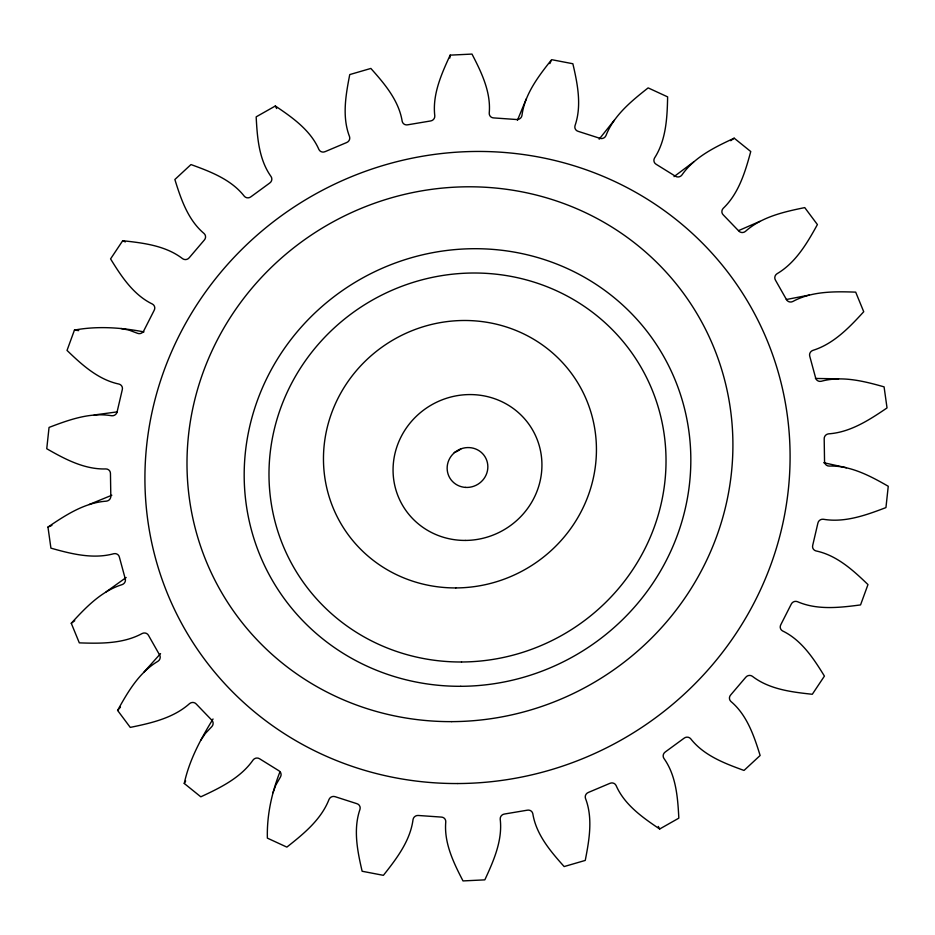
<?xml version="1.0" encoding="UTF-8"?>
<svg xmlns="http://www.w3.org/2000/svg" width="935" height="935" viewBox="0 0 935 935"><rect width="100%" height="100%" fill="white"/><g stroke="black" fill="none" stroke-linecap="round" stroke-linejoin="round"><path stroke-width="1.4" d="M449.84 58.017L450.167 55.142L471.988 54.078C481.42 72.229 491.12 92.144 489.227 113.158A4.78 4.593 -29.6 0 0 493.668 117.915L516.576 119.516A4.78 4.593 -29.6 0 0 521.964 115.449C524.757 94.026 538.583 76.121 551.603 59.665L572.863 63.744C577.538 83.799 581.956 105.585 575.025 125.641A4.78 4.593 -29.6 0 0 578.146 131.332L599.803 138.286A4.78 4.593 -29.6 0 0 605.985 135.563C613.874 115.297 631.546 100.98 648.142 87.89L667.625 96.878C667.216 117.646 666.141 140.005 654.57 157.98A4.78 4.593 -29.6 0 0 656.171 164.291L675.327 176.177A4.78 4.593 -29.6 0 0 681.942 174.974C694.413 157.057 714.936 147.122 734.197 138.181L750.747 151.54C745.265 171.795 738.802 193.381 723.246 208.318A4.78 4.593 -29.6 0 0 723.246 214.875L738.779 231.003A4.78 4.593 -29.6 0 0 745.452 231.377C761.709 216.838 783.939 211.848 804.743 207.605L817.4 224.575C807.185 243.088 795.767 262.677 777.055 273.721A4.78 4.593 -29.6 0 0 775.454 280.138L786.475 299.574A4.78 4.593 -29.6 0 0 792.798 301.502C811.884 291.124 834.558 291.393 855.689 292.141L863.73 311.729C849.401 327.39 833.704 343.893 812.877 350.38A4.78 4.593 -29.6 0 0 809.768 356.293L815.624 377.904A4.78 4.593 -29.6 0 0 821.246 381.27C842.049 375.601 863.893 381.153 884.078 386.856L887.034 407.929C869.468 419.85 850.394 432.356 828.632 433.84A4.78 4.593 -29.6 0 0 824.191 438.901L824.541 461.434A4.78 4.593 -29.6 0 0 829.123 466.062C850.499 465.385 870.228 475.938 888.25 486.27L885.948 507.588C866.184 515.103 844.831 522.91 823.384 519.264A4.78 4.593 -29.6 0 0 817.88 523.179L812.714 545.327A4.78 4.593 -29.6 0 0 815.998 550.925C836.755 555.285 853.176 570.28 867.972 584.585L860.551 604.922C839.747 607.633 817.272 610.298 797.462 601.684A4.78 4.593 -29.6 0 0 791.209 604.22L780.818 624.697A4.78 4.593 -29.6 0 0 782.607 630.95C801.611 640.124 813.707 658.684 824.425 676.098L812.305 694.273C791.641 692.052 769.33 689.387 752.371 676.297A4.78 4.593 -29.6 0 0 745.721 677.314L730.714 694.927A4.78 4.593 -29.6 0 0 730.913 701.472C747.042 715.018 754.077 736.009 760.132 755.492L744.026 770.44C724.66 763.428 703.786 755.527 690.708 738.779A4.78 4.593 -29.6 0 0 684.069 738.218L665.311 751.939A4.78 4.593 -29.6 0 0 663.908 758.39C676.192 775.571 677.758 797.719 678.833 818.148L659.666 829.006C642.696 817.576 624.51 804.86 616.083 785.494A4.78 4.593 -29.6 0 0 609.83 783.378L588.419 792.424A4.78 4.593 -29.6 0 0 585.485 798.408C593.129 818.242 589.179 840.203 585.252 860.422L564.144 866.558C550.54 851.353 536.164 834.523 532.821 813.731A4.78 4.593 -29.6 0 0 527.317 810.189L504.491 814.023A4.78 4.593 -29.6 0 0 500.213 819.2C502.726 840.471 493.54 860.995 484.833 879.858L463.012 880.922C453.58 862.771 443.88 842.856 445.773 821.842A4.78 4.593 -29.6 0 0 441.332 817.085L418.424 815.484A4.78 4.593 -29.6 0 0 413.036 819.551C410.243 840.974 396.417 858.879 383.397 875.335L362.137 871.256C357.462 851.201 353.044 829.415 359.975 809.359A4.78 4.593 -29.6 0 0 356.854 803.668L335.197 796.713A4.78 4.593 -29.6 0 0 329.015 799.437C321.126 819.703 303.454 834.02 286.858 847.11L267.375 838.122C266.767 815.449 271.664 793.079 279.881 772.018M272.985 792.705L275.837 785.038L280.43 777.02A4.78 4.593 -29.6 0 0 278.829 770.709L259.673 758.823A4.78 4.593 -29.6 0 0 253.058 760.026C240.587 777.943 220.064 787.878 200.803 796.819L184.253 783.46C189.256 760.167 200.674 739.106 213.04 718.98M143.967 331.913C121.071 327.495 97.52 325.859 74.449 330.078L67.028 350.415C81.824 364.72 98.245 379.715 119.002 384.075A4.78 4.593 -29.6 0 1 122.286 389.673L117.12 411.821A4.78 4.593 -29.6 0 1 111.616 415.736C90.169 412.09 68.816 419.897 49.052 427.412L46.75 448.73C64.772 459.062 84.501 469.615 105.877 468.938A4.78 4.593 -29.6 0 1 110.459 473.566L110.809 496.099A4.78 4.593 -29.6 0 1 106.368 501.16C84.606 502.644 65.532 515.15 47.965 527.071L50.922 548.144C71.107 553.847 92.951 559.399 113.754 553.73A4.78 4.593 -29.6 0 1 119.376 557.096L125.232 578.707A4.78 4.593 -29.6 0 1 122.123 584.62C101.296 591.107 85.599 607.61 71.27 623.271L79.311 642.859C100.442 643.607 123.116 643.876 142.202 633.498A4.78 4.593 -29.6 0 1 148.525 635.426L159.546 654.862A4.78 4.593 -29.6 0 1 157.945 661.279C139.233 672.323 127.814 691.912 117.6 710.425L130.257 727.395C151.061 723.152 173.291 718.162 189.548 703.623A4.78 4.593 -29.6 0 1 196.221 703.997L211.754 720.125A4.78 4.593 -29.6 0 1 211.754 726.682L205.373 733.461L200.756 740.298M517.441 120.264L526.335 98.783M549.85 63.615L551.019 60.985M450.167 55.142C441.46 74.005 432.274 94.528 434.787 115.8A4.78 4.593 -29.6 0 1 430.509 120.977L407.683 124.811A4.78 4.593 -29.6 0 1 402.179 121.27C398.836 100.477 384.46 83.647 370.856 68.442L349.748 74.578C345.821 94.797 341.871 116.758 349.515 136.592A4.78 4.593 -29.6 0 1 346.581 142.576L325.17 151.622A4.78 4.593 -29.6 0 1 318.917 149.506C310.49 130.14 292.304 117.424 275.334 105.994L256.167 116.852C257.242 137.281 258.808 159.429 271.092 176.61A4.78 4.593 -29.6 0 1 269.689 183.061L250.931 196.782A4.78 4.593 -29.6 0 1 244.292 196.221C231.214 179.473 210.34 171.573 190.974 164.56L174.868 179.508C180.923 198.991 187.958 219.982 204.087 233.528A4.78 4.593 -29.6 0 1 204.286 240.073L189.279 257.686A4.78 4.593 -29.6 0 1 182.629 258.703C165.67 245.613 143.359 242.948 122.695 240.727L110.575 258.901C121.293 276.316 133.389 294.876 152.393 304.05A4.78 4.593 -29.6 0 1 154.181 310.303L143.791 330.78A4.78 4.593 -29.6 0 1 137.538 333.316L129.007 330.09L120.989 328.501M184.253 783.46L185.656 780.947M599.148 139.186L614.26 120.264M117.6 710.425L120.451 707.152M144.025 672.031L160.551 653.612M674.042 176.621L693.665 161.93M71.27 623.271L74.753 620.711M730.714 140.706L734.197 138.181M106.099 591.878L126.178 577.503M738.568 230.618L759.91 221.35M47.965 527.071L51.928 525.388M89.176 504.503L111.838 495.234M786.288 299.527L809.172 295.086M94.236 414.976L117.389 411.856M815.413 378.453L838.578 378.827M74.449 330.078L78.727 330.604M823.7 462.708L846.409 467.734M122.695 240.727L125.325 241.92M658.287 826.435L659.666 829.006M275.334 105.994L276.643 108.542M461.235 448.601A20.547 19.74 -29.6 0 1 454.246 452.528M451.734 721.633A275.556 264.745 -29.6 0 0 700.338 319.513A275.556 264.745 -29.6 0 0 227.778 321.488A275.556 264.745 -29.6 0 0 451.734 721.633M457.788 783.542A325.66 312.886 -29.6 0 0 751.6 308.305A325.66 312.886 -29.6 0 0 193.113 310.642A325.66 312.886 -29.6 0 0 457.788 783.542M465.256 540.43A75.151 72.205 -29.6 0 0 533.055 430.766A75.151 72.205 -29.6 0 0 404.177 431.304A75.151 72.205 -29.6 0 0 465.256 540.43M455.848 587.928A137.772 132.373 -29.6 0 0 580.144 386.856A137.772 132.373 -29.6 0 0 343.858 387.85A137.772 132.373 -29.6 0 0 455.848 587.928M461.528 661.992A200.406 192.54 -29.6 0 0 642.333 369.535A200.406 192.54 -29.6 0 0 298.651 370.973A200.406 192.54 -29.6 0 0 461.528 661.992M460.78 686.302A225.452 216.616 -29.6 0 0 664.177 357.287A225.452 216.616 -29.6 0 0 277.543 358.911A225.452 216.616 -29.6 0 0 460.78 686.302M465.56 487.404A20.547 19.74 -29.6 0 0 486.013 458.606A20.547 19.74 -29.6 0 0 450.927 456.49A20.547 19.74 -29.6 0 0 465.56 487.404"/></g></svg>
